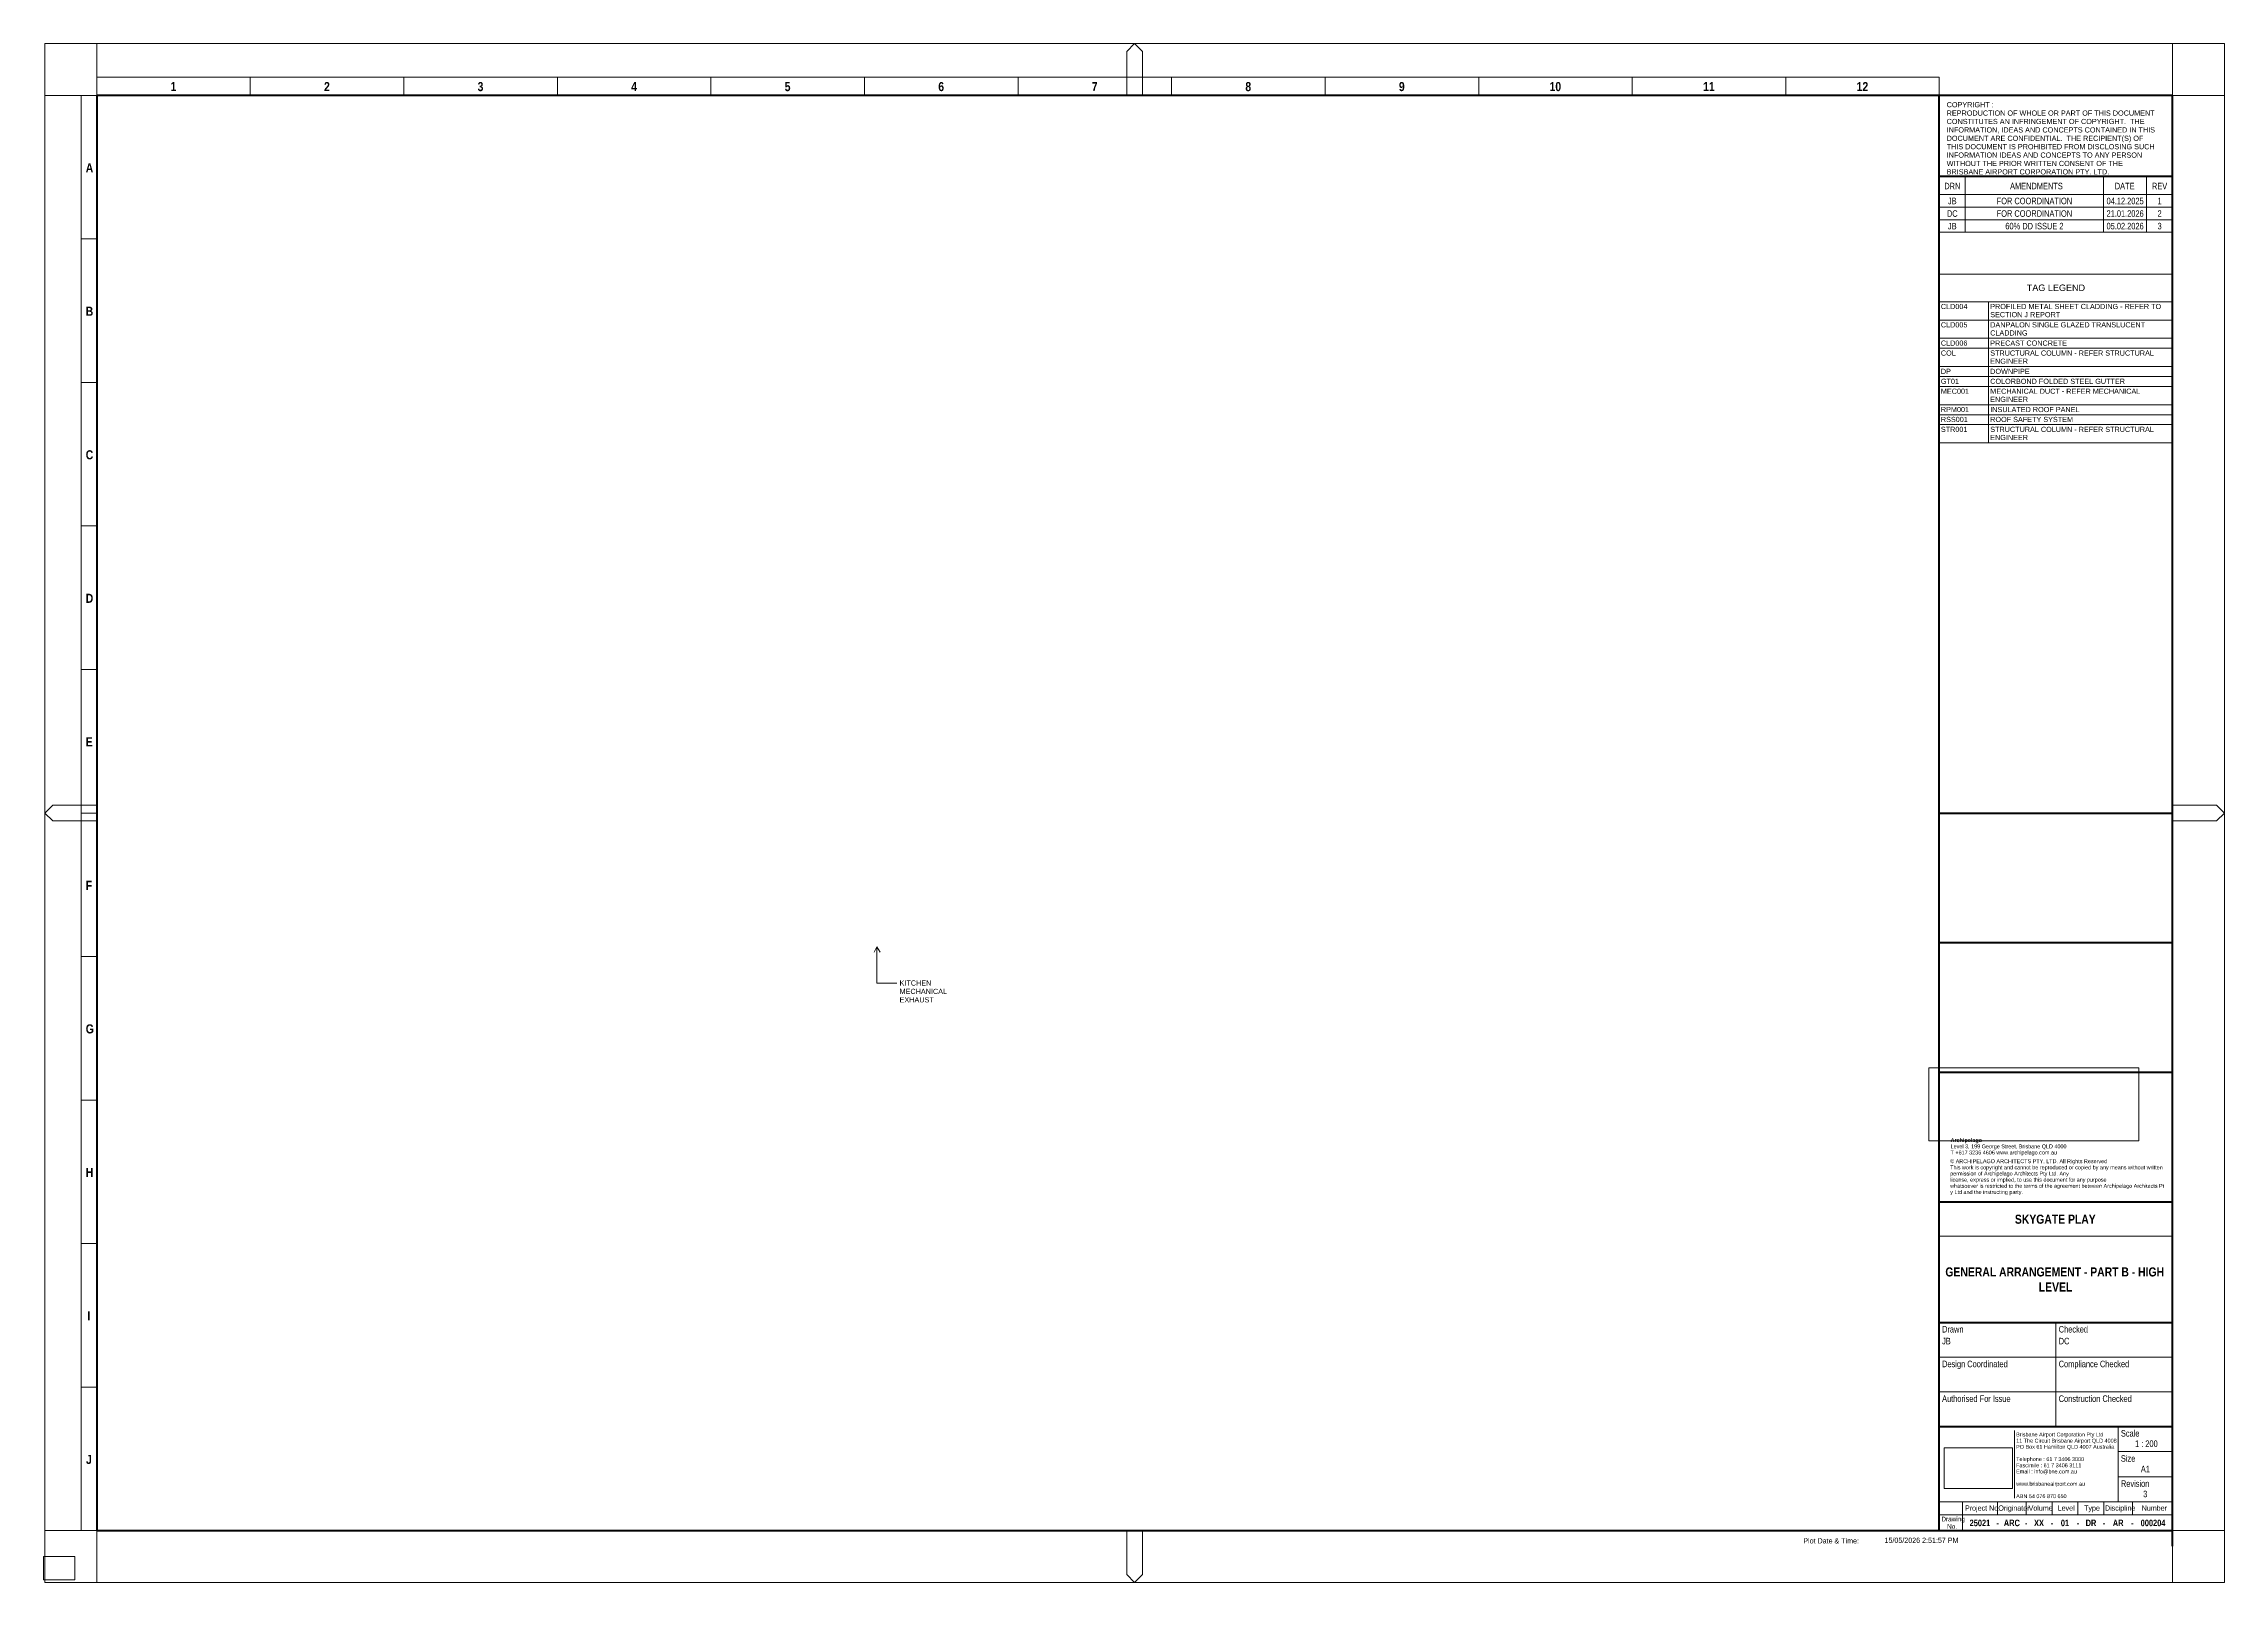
# Paper-space layout 'Layout1' of a CAD drawing. Header units: millimetres. Extents: x 0 to 841, y -1 to 593.
import ezdxf

# ---------------------------------------------------------------- set-up
doc = ezdxf.new("R2010")
doc.units = ezdxf.units.MM
for name, color, linetype, lineweight in [('A-DETL', 90, 'Continuous', 18), ('A-DETL-THIN', 151, 'Continuous', 5), ('G-ANNO-SCHD', 231, 'Continuous', 5), ('G-ANNO-TEXT', 231, 'Continuous', 5), ('G-ANNO-TTLB', 6, 'Continuous', 5), ('G-ANNO-TTLB-MEDM', 33, 'Continuous', 20), ('G-ANNO-TTLB-THIN', 151, 'Continuous', 5), ('G-ANNO-TTLB-WIDE', 214, 'Continuous', 50)]:
    doc.layers.add(name, color=color, linetype=linetype, lineweight=lineweight)
doc.styles.add('Arial Narrow_2', font='ARIALN.TTF', dxfattribs={"height": 2.5})
doc.styles.add('Arial Narrow_3', font='ARIALN.TTF', dxfattribs={"height": 2})
doc.styles.add('Arial Narrow_4', font='ARIALN.TTF', dxfattribs={"height": 1.8})
doc.styles.add('Arial Narrow_B', font='ARIALNB.TTF', dxfattribs={"height": 3.5})
doc.styles.add('Arial Narrow_B_1', font='ARIALNB.TTF', dxfattribs={"height": 2.5})
doc.styles.add('Arial_4', font='arial.ttf', dxfattribs={"height": 2})
doc.styles.add('Arial_5', font='arial.ttf', dxfattribs={"height": 1.5})
doc.styles.add('Arial_6', font='arial.ttf', dxfattribs={"height": 2.5})
doc.styles.add('Arial_B_2', font='arialbd.ttf', dxfattribs={"height": 1.5})
picture_1 = doc.add_image_def('image1.png', size_in_pixel=(2884, 1727))
picture_2 = doc.add_image_def('image2.png', size_in_pixel=(4363, 1520))

# ---------------------------------------------------------------- blocks, each defined once
blk = doc.blocks.new('TB-BAC-A1-Portrait - Type 1-223120-GENERAL ARRANGEMENT - PART B - HIGH LEVEL')
at = {"layer": 'G-ANNO-TTLB'}
for p, q in [((841.5, 593), (0.5, 593)), ((0.5, 593), (0.5, -1)), ((841.5, -1), (841.5, 593)), ((0.5, -1), (841.5, -1))]:
    blk.add_line(p, q, dxfattribs=at)
at = {"layer": 'G-ANNO-TTLB-MEDM'}
for p, q in [((731.5, 132.67), (821.5, 132.67)), ((776.5, 59.17), (776.5, 99.34)), ((731.5, 85.95), (821.5, 85.95)), ((731.5, 72.56), (821.5, 72.56)), ((800.5, 30.06), (800.5, 59.17)), ((800.5, 49.47), (821.5, 49.47)), ((800.5, 39.76), (821.5, 39.76)), ((731.5, 30.06), (821.5, 30.06)), ((740.5, 30.06), (740.5, 19)), ((754, 25.06), (754, 30.06)), ((765, 25.06), (765, 30.06)), ((775, 25.06), (775, 30.06)), ((785, 25.06), (785, 30.06)), ((795, 25.06), (795, 30.06)), ((806, 25.06), (806, 30.06)), ((731.5, 25.06), (821.5, 25.06))]:
    blk.add_line(p, q, dxfattribs=at)
at = {"layer": 'G-ANNO-TTLB-THIN'}
for p, q in [((20.5, 593), (20.5, 573)), ((421, 593), (418, 590)), ((418, 590), (418, 573)), ((424, 590), (421, 593)), ((424, 573), (424, 590)), ((821.5, 593), (821.5, 573)), ((20.5, 573), (0.5, 573)), ((14.5, 19), (14.5, 573)), ((20.5, 580), (731.5, 580)), ((79.75, 573), (79.75, 580)), ((139, 573), (139, 580)), ((198.25, 573), (198.25, 580)), ((257.5, 573), (257.5, 580)), ((316.75, 573), (316.75, 580)), ((376, 573), (376, 580)), ((435.25, 573), (435.25, 580)), ((494.5, 573), (494.5, 580)), ((553.75, 573), (553.75, 580)), ((613, 573), (613, 580)), ((672.25, 573), (672.25, 580)), ((731.5, 573), (731.5, 580)), ((821.5, 573), (841.5, 573)), ((741.5, 534.71), (741.5, 541.71)), ((794.87, 534.71), (794.87, 541.71)), ((811.5, 534.71), (811.5, 541.71)), ((14.5, 517.6), (20.5, 517.6)), ((14.5, 462.2), (20.5, 462.2)), ((14.5, 406.8), (20.5, 406.8)), ((14.5, 351.4), (20.5, 351.4)), ((0.5, 296), (3.5, 299)), ((3.5, 293), (0.5, 296)), ((3.5, 299), (20.5, 299)), ((14.5, 296), (20.5, 296)), ((838.5, 299), (821.5, 299)), ((841.5, 296), (838.5, 299)), ((838.5, 293), (841.5, 296)), ((20.5, 293), (3.5, 293)), ((821.5, 293), (838.5, 293)), ((14.5, 240.6), (20.5, 240.6)), ((14.5, 185.2), (20.5, 185.2)), ((14.5, 129.8), (20.5, 129.8)), ((14.5, 74.4), (20.5, 74.4)), ((760.5, 57.67), (760.5, 31.56)), ((20.5, 19), (0.5, 19)), ((20.5, -1), (20.5, 19)), ((418, 2), (418, 19)), ((424, 19), (424, 2)), ((821.5, 19), (841.5, 19)), ((821.5, -1), (821.5, 13)), ((421, -1), (418, 2)), ((424, 2), (421, -1))]:
    blk.add_line(p, q, dxfattribs=at)
at = {"layer": 'G-ANNO-TTLB-WIDE'}
for p, q in [((20.5, 573), (20.5, 19)), ((821.5, 573), (20.5, 573)), ((731.5, 19), (731.5, 573)), ((821.5, 13), (821.5, 573)), ((821.5, 541.71), (731.5, 541.71)), ((731.5, 296), (821.5, 296)), ((731.5, 245.96), (821.5, 245.96)), ((731.5, 195.96), (821.5, 195.96)), ((731.5, 145.96), (821.5, 145.96)), ((731.5, 99.34), (821.5, 99.34)), ((731.5, 59.17), (821.5, 59.17)), ((20.5, 19), (821.5, 19))]:
    blk.add_line(p, q, dxfattribs=at)
at = {"layer": 'G-ANNO-TTLB', "attachment_point": 1}
for s, insert, char_height, width, style in [('\\fArial Narrow|b1|i0|c0|p34|;1', (48.97, 578.15), 3.5, 2.7257, 'Arial Narrow_B'), ('\\fArial Narrow|b1|i0|c0|p34|;2', (108.22, 578.15), 3.5, 2.7257, 'Arial Narrow_B'), ('\\fArial Narrow|b1|i0|c0|p34|;3', (167.47, 578.15), 3.5, 2.7257, 'Arial Narrow_B'), ('\\fArial Narrow|b1|i0|c0|p34|;4', (226.72, 578.15), 3.5, 2.7257, 'Arial Narrow_B'), ('\\fArial Narrow|b1|i0|c0|p34|;5', (285.97, 578.15), 3.5, 2.7257, 'Arial Narrow_B'), ('\\fArial Narrow|b1|i0|c0|p34|;6', (345.22, 578.15), 3.5, 2.7257, 'Arial Narrow_B'), ('\\fArial Narrow|b1|i0|c0|p34|;7', (404.47, 578.15), 3.5, 2.7257, 'Arial Narrow_B'), ('\\fArial Narrow|b1|i0|c0|p34|;8', (463.72, 578.15), 3.5, 2.7257, 'Arial Narrow_B'), ('\\fArial Narrow|b1|i0|c0|p34|;9', (522.97, 578.15), 3.5, 2.7257, 'Arial Narrow_B'), ('10', (581.1, 578.15), 3.5, 5.4515, 'Arial Narrow_B'), ('11', (640.35, 578.15), 3.5, 5.4515, 'Arial Narrow_B'), ('12', (699.6, 578.15), 3.5, 5.4515, 'Arial Narrow_B'), ('COPYRIGHT :', (734.34, 570.42), 2, 22.2869, 'Arial_4'), ('CONSTITUTES AN INFRINGEMENT OF COPYRIGHT.  THE ', (734.34, 563.94), 2, 94.9198, 'Arial_4'), ('REPRODUCTION OF WHOLE OR PART OF THIS DOCUMENT ', (734.34, 567.18), 2, 99.8101, 'Arial_4'), ('DOCUMENT ARE CONFIDENTIAL.  THE RECIPIENT(S) OF ', (734.34, 557.45), 2, 94.519, 'Arial_4'), ('INFORMATION, IDEAS AND CONCEPTS CONTAINED IN THIS ', (734.34, 560.69), 2, 99.8903, 'Arial_4'), ('WITHOUT THE PRIOR WRITTEN CONSENT OF THE ', (734.34, 547.73), 2, 84.8987, 'Arial_4'), ('THIS DOCUMENT IS PROHIBITED FROM DISCLOSING SUCH ', (734.34, 554.21), 2, 99.8101, 'Arial_4'), ('INFORMATION IDEAS AND CONCEPTS TO ANY PERSON ', (734.34, 550.97), 2, 93.9578, 'Arial_4'), ('\\fArial Narrow|b1|i0|c0|p34|;A', (16.25, 546.82), 3.5, 3.0464, 'Arial Narrow_B'), ('DRN', (733.42, 539.27), 2.5, 7.4557, 'Arial Narrow_2'), ('BRISBANE AIRPORT CORPORATION PTY. LTD.', (734.34, 544.49), 2, 77.3628, 'Arial_4'), ('AMENDMENTS', (758.79, 539.27), 2.5, 24.692, 'Arial Narrow_2'), ('DATE', (799.2, 539.27), 2.5, 9.2996, 'Arial Narrow_2'), ('REV', (813.55, 539.27), 2.5, 7.135, 'Arial Narrow_2'), ('\\fArial Narrow|b1|i0|c0|p34|;B', (16.25, 491.42), 3.5, 3.0464, 'Arial Narrow_B'), ('\\fArial Narrow|b1|i0|c0|p34|;C', (16.25, 436.02), 3.5, 3.0464, 'Arial Narrow_B'), ('\\fArial Narrow|b1|i0|c0|p34|;D', (16.25, 380.62), 3.5, 3.0464, 'Arial Narrow_B'), ('\\fArial Narrow|b1|i0|c0|p34|;E', (16.25, 325.22), 3.5, 3.0464, 'Arial Narrow_B'), ('\\fArial Narrow|b1|i0|c0|p34|;F', (16.25, 269.82), 3.5, 3.0464, 'Arial Narrow_B'), ('\\fArial Narrow|b1|i0|c0|p34|;G', (16.25, 214.42), 3.5, 3.0464, 'Arial Narrow_B'), ('Archipelago', (735.85, 170.45), 1.5, 14.9114, 'Arial_B_2'), ('© ARCHIPELAGO ARCHITECTS PTY. LTD. All\xa0Rights\xa0Reserved ', (735.7, 162.33), 1.5, 74.1561, 'Arial_5'), ('This\xa0work\xa0is\xa0copyright\xa0and\xa0cannot\xa0be\xa0reproduced\xa0or\xa0copied\xa0by\xa0any\xa0means\xa0without\xa0written\xa0', (735.7, 159.95), 1.5, 99.5696, 'Arial_5'), ('T +617 3236 4606 www.archipelago.com.au', (735.85, 165.69), 1.5, 50.0253, 'Arial_5'), ('Level 3, 199 George Street, Brisbane QLD 4000', (735.85, 168.07), 1.5, 54.2742, 'Arial_5'), ('\\fArial Narrow|b1|i0|c0|p34|;H', (16.25, 159.02), 3.5, 3.0464, 'Arial Narrow_B'), ('whatsoever\xa0is\xa0restricted\xa0to\xa0the\xa0terms\xa0of\xa0the\xa0agreement\xa0between\xa0Archipelago\xa0Architects\xa0Pt', (735.7, 152.81), 1.5, 99.8101, 'Arial_5'), ('permission\xa0of\xa0Archipelago\xa0Architects\xa0Pty\xa0Ltd. Any ', (735.7, 157.57), 1.5, 56.1181, 'Arial_5'), ('license,\xa0express\xa0or\xa0implied,\xa0to\xa0use\xa0this\xa0document\xa0for\xa0any\xa0purpose ', (735.7, 155.19), 1.5, 73.5147, 'Arial_5'), ('y\xa0Ltd\xa0and\xa0the\xa0instructing\xa0party.', (735.7, 150.43), 1.5, 33.9915, 'Arial_5'), ('\\fArial Narrow|b1|i0|c0|p34|;I', (16.91, 103.62), 3.5, 1.3629, 'Arial Narrow_B'), ('Drawn', (732.57, 97.96), 2.5, 9.9409, 'Arial Narrow_2'), ('Checked', (777.57, 97.96), 2.5, 13.7089, 'Arial Narrow_2'), ('Design Coordinated', (732.57, 84.57), 2.5, 30.6245, 'Arial Narrow_2'), ('Compliance Checked', (777.57, 84.57), 2.5, 33.0295, 'Arial Narrow_2'), ('Authorised For Issue', (732.57, 71.18), 2.5, 32.0675, 'Arial Narrow_2'), ('Construction Checked', (777.57, 71.18), 2.5, 34.1519, 'Arial Narrow_2'), ('11 The Circuit Brisbane Airport QLD 4008', (761.15, 54.46), 1.5, 47.2996, 'Arial_5'), ('Brisbane Airport Corporation Pty Ltd', (761.15, 56.84), 1.5, 40.5654, 'Arial_5'), ('PO Box 61 Hamilton QLD 4007 Australia', (761.15, 52.08), 1.5, 46.0169, 'Arial_5'), ('Scale', (801.57, 57.79), 2.5, 8.7384, 'Arial Narrow_2'), ('\\fArial Narrow|b1|i0|c0|p34|;J', (16.38, 48.22), 3.5, 2.7257, 'Arial Narrow_B'), ('Telephone : 61 7 3406 3000', (761.15, 47.32), 1.5, 31.9873, 'Arial_5'), ('Fascimile : 61 7 3406 3111', (761.15, 44.94), 1.5, 30.9451, 'Arial_5'), ('Email : info@bne.com.au', (761.15, 42.55), 1.5, 28.4599, 'Arial_5'), ('Size', (801.57, 48.09), 2.5, 6.8143, 'Arial Narrow_2'), ('A1', (809.26, 44.01), 2.5, 4.2489, 'Arial Narrow_2'), ('www.brisbaneairport.com.au', (761.15, 37.79), 1.5, 32.0675, 'Arial_5'), ('Revision', (801.57, 38.39), 2.5, 13.3882, 'Arial Narrow_2'), ('Project No.', (741.41, 28.7), 2, 14.1899, 'Arial Narrow_3'), ('Originator', (754.28, 28.7), 2, 12.5865, 'Arial Narrow_3'), ('ABN 54 076 870 650', (761.15, 33.03), 1.5, 23.9705, 'Arial_5'), ('Volume', (765.96, 28.7), 2, 9.7004, 'Arial Narrow_3'), ('Level', (777.18, 28.7), 2, 6.8945, 'Arial Narrow_3'), ('Type', (787.36, 28.7), 2, 6.4135, 'Arial Narrow_3'), ('Discipline', (795.41, 28.7), 2, 12.2658, 'Arial Narrow_3'), ('Number', (809.59, 28.7), 2, 10.1013, 'Arial Narrow_3'), ('Drawing ', (732.31, 24.35), 1.8, 9.2996, 'Arial Narrow_4'), ('No.', (734.5, 21.51), 1.8, 3.7679, 'Arial Narrow_4'), ('\\fArial Narrow|b1|i0|c0|p34|;-', (753.53, 23.15), 2.5, 0.4008, 'Arial Narrow_B_1'), ('\\fArial Narrow|b1|i0|c0|p34|;-', (764.52, 23.15), 2.5, 0.4008, 'Arial Narrow_B_1'), ('\\fArial Narrow|b1|i0|c0|p34|;-', (774.54, 23.15), 2.5, 0.4008, 'Arial Narrow_B_1'), ('\\fArial Narrow|b1|i0|c0|p34|;-', (784.55, 23.15), 2.5, 0.4008, 'Arial Narrow_B_1'), ('\\fArial Narrow|b1|i0|c0|p34|;-', (794.55, 23.15), 2.5, 0.4008, 'Arial Narrow_B_1'), ('\\fArial Narrow|b1|i0|c0|p34|;-', (805.53, 23.15), 2.5, 0.4008, 'Arial Narrow_B_1'), ('Plot Date & Time:', (679.02, 16.04), 2, 22.4473, 'Arial Narrow_3')]:
    blk.add_mtext(s, dxfattribs=dict(at, insert=insert, char_height=char_height, width=width, style=style))
at = {"layer": 'G-ANNO-TTLB'}
image = blk.add_image(picture_2, insert=(727.44, 169.44), size_in_units=(81.1, 28.25), dxfattribs=at)
image.dxf.flags = 7
image = blk.add_image(picture_1, insert=(733.39, 35.2), size_in_units=(26.35, 15.78), dxfattribs=at)
image.dxf.flags = 7

psp = doc.layouts.get("Layout1")

# ---------------------------------------------------------------- linework, layer by layer
at = {"layer": 'A-DETL', "lineweight": 5}
for p, q in [((731.5, 503.95), (731.5, 493.36)), ((821.5, 503.95), (731.5, 503.95)), ((821.5, 493.36), (821.5, 503.95)), ((731.5, 493.36), (731.5, 486.3)), ((731.5, 493.36), (821.5, 493.36)), ((750.54, 493.36), (750.54, 486.3)), ((821.5, 493.36), (821.5, 486.3)), ((750.54, 486.3), (731.5, 486.3)), ((731.5, 486.3), (731.5, 479.23)), ((821.5, 486.3), (750.54, 486.3)), ((750.54, 486.3), (750.54, 479.23)), ((821.5, 486.3), (821.5, 479.23)), ((750.54, 479.23), (731.5, 479.23)), ((731.5, 479.23), (731.5, 475.4)), ((750.54, 475.4), (731.5, 475.4)), ((731.5, 475.4), (731.5, 468.33)), ((821.5, 479.23), (750.54, 479.23)), ((750.54, 479.23), (750.54, 475.4)), ((821.5, 475.4), (750.54, 475.4)), ((750.54, 475.4), (750.54, 468.33)), ((821.5, 479.23), (821.5, 475.4)), ((821.5, 475.4), (821.5, 468.33)), ((750.54, 468.33), (731.5, 468.33)), ((731.5, 468.33), (731.5, 464.5)), ((750.54, 464.5), (731.5, 464.5)), ((731.5, 464.5), (731.5, 460.66)), ((821.5, 468.33), (750.54, 468.33)), ((750.54, 468.33), (750.54, 464.5)), ((821.5, 464.5), (750.54, 464.5)), ((750.54, 464.5), (750.54, 460.66)), ((821.5, 468.33), (821.5, 464.5)), ((821.5, 464.5), (821.5, 460.66)), ((750.54, 460.66), (731.5, 460.66)), ((731.5, 460.66), (731.5, 453.6)), ((821.5, 460.66), (750.54, 460.66)), ((750.54, 460.66), (750.54, 453.6)), ((821.5, 460.66), (821.5, 453.6)), ((750.54, 453.6), (731.5, 453.6)), ((731.5, 453.6), (731.5, 449.76)), ((750.54, 449.76), (731.5, 449.76)), ((731.5, 449.76), (731.5, 445.93)), ((821.5, 453.6), (750.54, 453.6)), ((750.54, 453.6), (750.54, 449.76)), ((821.5, 449.76), (750.54, 449.76)), ((750.54, 449.76), (750.54, 445.93)), ((821.5, 453.6), (821.5, 449.76)), ((821.5, 449.76), (821.5, 445.93)), ((750.54, 445.93), (731.5, 445.93)), ((731.5, 445.93), (731.5, 438.86)), ((750.54, 438.86), (731.5, 438.86)), ((821.5, 445.93), (750.54, 445.93)), ((750.54, 445.93), (750.54, 438.86)), ((821.5, 438.86), (750.54, 438.86)), ((821.5, 445.93), (821.5, 438.86))]:
    psp.add_line(p, q, dxfattribs=at)
at = {"layer": 'A-DETL-THIN'}
for p, q in [((741.5, 534.71), (731.5, 534.71)), ((731.5, 534.71), (731.5, 529.86)), ((794.87, 534.71), (741.5, 534.71)), ((741.5, 534.71), (741.5, 529.86)), ((811.5, 534.71), (794.87, 534.71)), ((794.87, 534.71), (794.87, 529.86)), ((821.5, 534.71), (811.5, 534.71)), ((811.5, 534.71), (811.5, 529.86)), ((821.5, 534.71), (821.5, 529.86)), ((741.5, 529.86), (731.5, 529.86)), ((731.5, 529.86), (731.5, 525.01)), ((741.5, 525.01), (731.5, 525.01)), ((731.5, 525.01), (731.5, 520.15)), ((794.87, 529.86), (741.5, 529.86)), ((741.5, 529.86), (741.5, 525.01)), ((794.87, 525.01), (741.5, 525.01)), ((741.5, 525.01), (741.5, 520.15)), ((811.5, 529.86), (794.87, 529.86)), ((794.87, 529.86), (794.87, 525.01)), ((811.5, 525.01), (794.87, 525.01)), ((794.87, 525.01), (794.87, 520.15)), ((821.5, 529.86), (811.5, 529.86)), ((811.5, 529.86), (811.5, 525.01)), ((821.5, 525.01), (811.5, 525.01)), ((811.5, 525.01), (811.5, 520.15)), ((821.5, 529.86), (821.5, 525.01)), ((821.5, 525.01), (821.5, 520.15)), ((741.5, 520.15), (731.5, 520.15)), ((794.87, 520.15), (741.5, 520.15)), ((811.5, 520.15), (794.87, 520.15)), ((821.5, 520.15), (811.5, 520.15))]:
    psp.add_line(p, q, dxfattribs=at)
at = {"layer": 'G-ANNO-TEXT', "color": 250}
for p, q in [((321.58, 244.32), (320.43, 242.32)), ((321.58, 244.32), (322.74, 242.32)), ((321.58, 244.32), (321.58, 230.37)), ((321.58, 230.37), (329.29, 230.37))]:
    psp.add_line(p, q, dxfattribs=at)

# ---------------------------------------------------------------- block references
at = {"layer": 'G-ANNO-TTLB'}
psp.add_blockref('TB-BAC-A1-Portrait - Type 1-223120-GENERAL ARRANGEMENT - PART B - HIGH LEVEL', (0, 0), dxfattribs=at)

# ---------------------------------------------------------------- texts
at = {"layer": 'G-ANNO-SCHD'}
for s, insert, char_height, width, attachment_point, line_spacing_factor, style in [('JB', (736.5, 533.5), 2.5, 4.022, 2, 0.974696, 'Arial Narrow_2'), ('FOR COORDINATION', (768.19, 533.5), 2.5, 35.001, 2, 0.974696, 'Arial Narrow_2'), ('04.12.2025', (803.19, 533.5), 2.5, 17.132, 2, 0.974696, 'Arial Narrow_2'), ('1', (816.5, 533.5), 2.5, 1.9036, 2, 0.974696, 'Arial Narrow_2'), ('DC', (736.5, 528.65), 2.5, 4.9738, 2, 0.974696, 'Arial Narrow_2'), ('JB', (736.5, 523.8), 2.5, 4.022, 2, 0.974696, 'Arial Narrow_2'), ('FOR COORDINATION', (768.19, 528.65), 2.5, 35.001, 2, 0.974696, 'Arial Narrow_2'), ('60% DD ISSUE 2', (768.19, 523.8), 2.5, 26.9569, 2, 0.974696, 'Arial Narrow_2'), ('05.02.2026', (803.19, 523.8), 2.5, 17.132, 2, 0.974696, 'Arial Narrow_2'), ('21.01.2026', (803.19, 528.65), 2.5, 17.132, 2, 0.974696, 'Arial Narrow_2'), ('3', (816.5, 523.8), 2.5, 1.9036, 2, 0.974696, 'Arial Narrow_2'), ('2', (816.5, 528.65), 2.5, 1.9036, 2, 0.974696, 'Arial Narrow_2'), ('TAG LEGEND', (776.5, 500), 2.5, 26.8734, 2, 0.941778, 'Arial_6'), ('CLD004', (732.1, 492.52), 2, 12.2426, 1, 0.941778, 'Arial_4'), ('PROFILED METAL SHEET CLADDING - REFER TO\\PSECTION J REPORT', (751.14, 492.52), 2, 78.7199, 1, 0.941778, 'Arial_4'), ('CLD005', (732.1, 485.45), 2, 12.2426, 1, 0.941778, 'Arial_4'), ('DANPALON SINGLE GLAZED TRANSLUCENT\\PCLADDING', (751.14, 485.45), 2, 71.3254, 1, 0.941778, 'Arial_4'), ('CLD006', (732.1, 478.39), 2, 12.2426, 1, 0.941778, 'Arial_4'), ('COL', (732.1, 474.55), 2, 6.8559, 1, 0.941778, 'Arial_4'), ('STRUCTURAL COLUMN - REFER STRUCTURAL\\PENGINEER', (751.14, 474.55), 2, 75.292, 1, 0.941778, 'Arial_4'), ('PRECAST CONCRETE', (751.14, 478.39), 2, 35.3566, 1, 0.941778, 'Arial_4'), ('GT01', (732.1, 463.65), 2, 8.3495, 1, 0.941778, 'Arial_4'), ('DP', (732.1, 467.49), 2, 4.6277, 1, 0.941778, 'Arial_4'), ('COLORBOND FOLDED STEEL GUTTER', (751.14, 463.65), 2, 62.0455, 1, 0.941778, 'Arial_4'), ('DOWNPIPE', (751.14, 467.49), 2, 18.1435, 1, 0.941778, 'Arial_4'), ('MEC001', (732.1, 459.82), 2, 12.9772, 1, 0.941778, 'Arial_4'), ('MECHANICAL DUCT - REFER MECHANICAL\\PENGINEER', (751.14, 459.82), 2, 69.0238, 1, 0.941778, 'Arial_4'), ('RPM001', (732.1, 452.75), 2, 12.9772, 1, 0.941778, 'Arial_4'), ('RSS001', (732.1, 448.92), 2, 12.4385, 1, 0.941778, 'Arial_4'), ('ROOF SAFETY SYSTEM', (751.14, 448.92), 2, 38.0745, 1, 0.941778, 'Arial_4'), ('INSULATED ROOF PANEL', (751.14, 452.75), 2, 41.1351, 1, 0.941778, 'Arial_4'), ('STR001', (732.1, 445.09), 2, 12.2426, 1, 0.941778, 'Arial_4'), ('STRUCTURAL COLUMN - REFER STRUCTURAL\\PENGINEER', (751.14, 445.09), 2, 75.292, 1, 0.941778, 'Arial_4')]:
    psp.add_mtext(s, dxfattribs=dict(at, insert=insert, char_height=char_height, width=width, attachment_point=attachment_point, line_spacing_factor=line_spacing_factor, style=style))
at = {"layer": 'G-ANNO-TEXT', "color": 7, "char_height": 2, "attachment_point": 1, "style": 'Arial_4'}
for s, insert, width in [('KITCHEN ', (330.29, 231.37), 16.1139), ('MECHANICAL ', (330.29, 228.13), 23.2489), ('EXHAUST', (330.29, 224.88), 16.3544)]:
    psp.add_mtext(s, dxfattribs=dict(at, insert=insert, width=width))
at = {"layer": 'G-ANNO-TTLB', "attachment_point": 1}
for s, insert, char_height, width, style in [('SKYGATE PLAY', (760.66, 140.95), 3.5, 38.3207, 'Arial Narrow_B'), ('GENERAL ARRANGEMENT - PART B - HIGH', (733.84, 120.6), 3.5, 103.3375, 'Arial Narrow_B'), ('LEVEL', (769.89, 114.78), 3.5, 15.9536, 'Arial Narrow_B'), ('JB', (732.57, 93.41), 2.5, 4.0886, 'Arial Narrow_2'), ('DC', (777.57, 93.41), 2.5, 4.9705, 'Arial Narrow_2'), (' 1 : 200', (806.21, 53.8), 2.5, 11.5443, 'Arial Narrow_2'), ('3', (810.18, 34.39), 2.5, 1.9241, 'Arial Narrow_2'), ('25021', (743.18, 23.21), 2.5, 9.6203, 'Arial Narrow_B_1'), ('ARC', (756.39, 23.21), 2.5, 7.4557, 'Arial Narrow_B_1'), ('XX', (768.05, 23.21), 2.5, 4.6498, 'Arial Narrow_B_1'), ('01', (778.39, 23.21), 2.5, 3.8481, 'Arial Narrow_B_1'), ('DR', (787.95, 23.21), 2.5, 4.9705, 'Arial Narrow_B_1'), ('AR', (798.44, 23.21), 2.5, 4.9705, 'Arial Narrow_B_1'), ('000204', (809.2, 23.21), 2.5, 11.5443, 'Arial Narrow_B_1')]:
    psp.add_mtext(s, dxfattribs=dict(at, insert=insert, char_height=char_height, width=width, style=style))
at = {"layer": 'G-ANNO-TTLB', "insert": (710.37, 16.26), "char_height": 2, "width": 28.5151, "attachment_point": 1, "line_spacing_factor": 0.974696, "style": 'Arial Narrow_3'}
psp.add_mtext('15/05/2026 2:51:57 PM', dxfattribs=at)

# ---------------------------------------------------------------- viewports
at = {"layer": '0'}
psp.add_viewport(center=(6, 4.5), size=(12, 9), view_center_point=(6, 4.5), view_height=12, dxfattribs=at)

doc.saveas('drawing.dxf')
